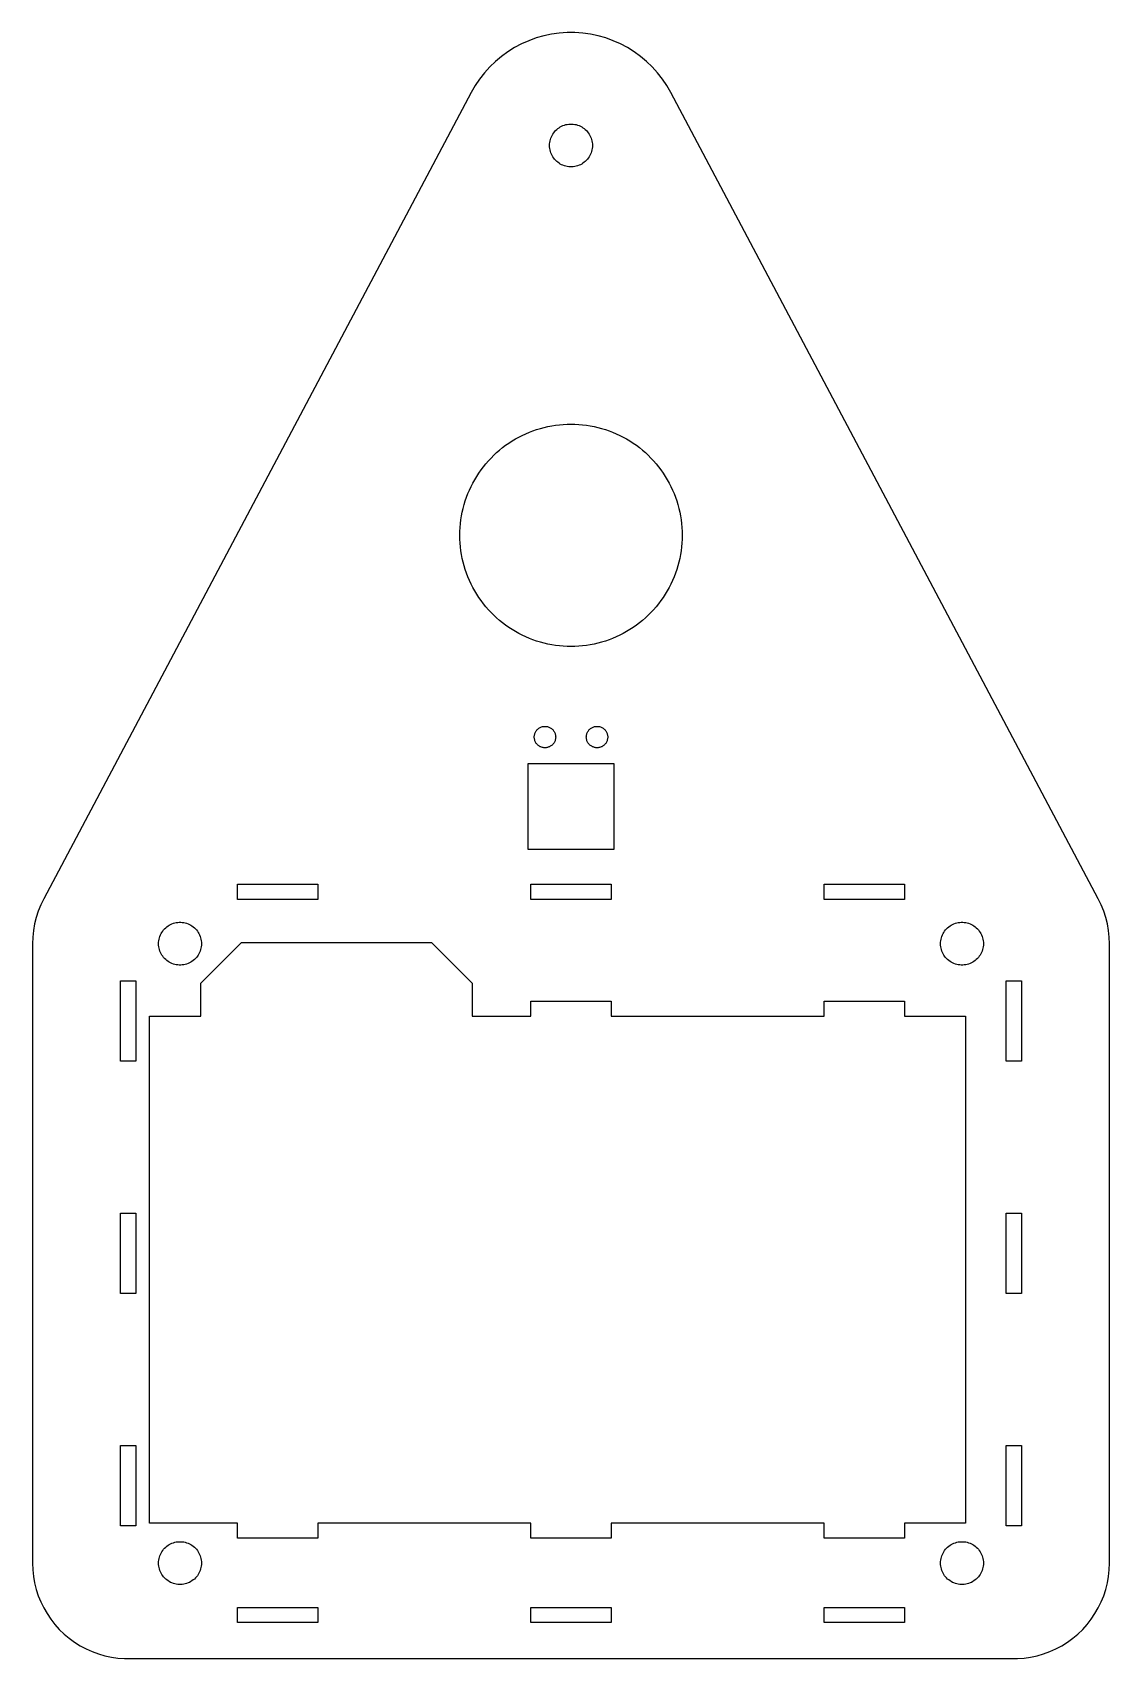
# Model space of a CAD drawing. Header units: metres. Extents: x -99 to 99, y -100 to 200.
import ezdxf

# ---------------------------------------------------------------- set-up
doc = ezdxf.new("R2010")
doc.units = ezdxf.units.M

msp = doc.modelspace()

# ---------------------------------------------------------------- linework, layer by layer
for p, q in [((-9.13272, 198.125), (-10.4167, 197.442)), ((-7.80429, 198.716), (-9.13272, 198.125)), ((-6.43785, 199.214), (-7.80429, 198.716)), ((-5.04004, 199.614), (-6.43785, 199.214)), ((-3.61766, 199.917), (-5.04004, 199.614)), ((-2.17767, 200.119), (-3.61766, 199.917)), ((-0.72707, 200.221), (-2.17767, 200.119)), ((0.72707, 200.221), (-0.72707, 200.221)), ((2.17767, 200.119), (0.72707, 200.221)), ((3.61766, 199.917), (2.17767, 200.119)), ((5.04004, 199.614), (3.61766, 199.917)), ((6.43785, 199.214), (5.04004, 199.614)), ((7.80429, 198.716), (6.43785, 199.214)), ((9.13272, 198.125), (7.80429, 198.716)), ((10.4167, 197.442), (9.13272, 198.125)), ((-13.9402, 194.882), (-14.9862, 193.872)), ((-12.8263, 195.817), (-13.9402, 194.882)), ((-11.6498, 196.672), (-12.8263, 195.817)), ((-10.4167, 197.442), (-11.6498, 196.672)), ((11.6498, 196.672), (10.4167, 197.442)), ((12.8263, 195.817), (11.6498, 196.672)), ((13.9402, 194.882), (12.8263, 195.817)), ((14.9862, 193.872), (13.9402, 194.882)), ((-15.9593, 192.791), (-16.8545, 191.646)), ((-14.9862, 193.872), (-15.9593, 192.791)), ((15.9593, 192.791), (14.9862, 193.872)), ((16.8545, 191.646), (15.9593, 192.791)), ((-18.3947, 189.181), (-97.2399, 40.4877)), ((-17.6677, 190.44), (-18.3947, 189.181)), ((-16.8545, 191.646), (-17.6677, 190.44)), ((17.6677, 190.44), (16.8545, 191.646)), ((18.3947, 189.181), (17.6677, 190.44)), ((97.2399, 40.4877), (18.3947, 189.181)), ((-1.97499, 182.821), (-1.73155, 182.95)), ((-1.73155, 182.95), (-1.47969, 183.062)), ((-1.47969, 183.062), (-1.22061, 183.157)), ((-1.22061, 183.157), (-0.95558, 183.233)), ((-0.95558, 183.233), (-0.6859, 183.29)), ((-0.6859, 183.29), (-0.41287, 183.328)), ((-0.41287, 183.328), (-0.13785, 183.348)), ((-0.13785, 183.348), (0.13785, 183.348)), ((0.13785, 183.348), (0.41287, 183.328)), ((0.41287, 183.328), (0.6859, 183.29)), ((0.6859, 183.29), (0.95558, 183.233)), ((0.95558, 183.233), (1.22061, 183.157)), ((1.22061, 183.157), (1.47969, 183.062)), ((1.47969, 183.062), (1.73155, 182.95)), ((1.73155, 182.95), (1.97499, 182.821)), ((-3.94037, 179.676), (-3.91154, 179.95)), ((-3.91154, 179.95), (-3.86368, 180.221)), ((-3.86368, 180.221), (-3.79698, 180.489)), ((-3.79698, 180.489), (-3.71178, 180.751)), ((-3.71178, 180.751), (-3.60849, 181.007)), ((-3.60849, 181.007), (-3.48764, 181.254)), ((-3.48764, 181.254), (-3.34978, 181.493)), ((-3.34978, 181.493), (-3.1956, 181.722)), ((-3.1956, 181.722), (-3.02586, 181.939)), ((-3.02586, 181.939), (-2.84138, 182.144)), ((-2.84138, 182.144), (-2.64305, 182.335)), ((-2.64305, 182.335), (-2.43185, 182.513)), ((-2.43185, 182.513), (-2.2088, 182.675)), ((-2.2088, 182.675), (-1.97499, 182.821)), ((1.97499, 182.821), (2.2088, 182.675)), ((2.2088, 182.675), (2.43185, 182.513)), ((2.43185, 182.513), (2.64305, 182.335)), ((2.64305, 182.335), (2.84138, 182.144)), ((2.84138, 182.144), (3.02586, 181.939)), ((3.02586, 181.939), (3.1956, 181.722)), ((3.1956, 181.722), (3.34978, 181.493)), ((3.34978, 181.493), (3.48764, 181.254)), ((3.48764, 181.254), (3.60849, 181.007)), ((3.60849, 181.007), (3.71178, 180.751)), ((3.71178, 180.751), (3.79698, 180.489)), ((3.79698, 180.489), (3.86368, 180.221)), ((3.86368, 180.221), (3.91154, 179.95)), ((3.91154, 179.95), (3.94037, 179.676)), ((-3.95, 179.4), (-3.94037, 179.676)), ((-3.94037, 179.124), (-3.95, 179.4)), ((-3.91154, 178.85), (-3.94037, 179.124)), ((-3.86368, 178.579), (-3.91154, 178.85)), ((-3.79698, 178.311), (-3.86368, 178.579)), ((-3.71178, 178.049), (-3.79698, 178.311)), ((-3.60849, 177.793), (-3.71178, 178.049)), ((-3.48764, 177.546), (-3.60849, 177.793)), ((-3.34978, 177.307), (-3.48764, 177.546)), ((-3.1956, 177.078), (-3.34978, 177.307)), ((-3.02586, 176.861), (-3.1956, 177.078)), ((3.1956, 177.078), (3.02586, 176.861)), ((3.34978, 177.307), (3.1956, 177.078)), ((3.48764, 177.546), (3.34978, 177.307)), ((3.60849, 177.793), (3.48764, 177.546)), ((3.71178, 178.049), (3.60849, 177.793)), ((3.79698, 178.311), (3.71178, 178.049)), ((3.86368, 178.579), (3.79698, 178.311)), ((3.91154, 178.85), (3.86368, 178.579)), ((3.94037, 179.124), (3.91154, 178.85)), ((3.94037, 179.676), (3.95, 179.4)), ((3.95, 179.4), (3.94037, 179.124)), ((-2.84138, 176.656), (-3.02586, 176.861)), ((-2.64305, 176.465), (-2.84138, 176.656)), ((-2.43185, 176.287), (-2.64305, 176.465)), ((-2.2088, 176.125), (-2.43185, 176.287)), ((-1.97499, 175.979), (-2.2088, 176.125)), ((-1.73155, 175.85), (-1.97499, 175.979)), ((-1.47969, 175.738), (-1.73155, 175.85)), ((-1.22061, 175.643), (-1.47969, 175.738)), ((-0.95558, 175.567), (-1.22061, 175.643)), ((-0.6859, 175.51), (-0.95558, 175.567)), ((-0.41287, 175.472), (-0.6859, 175.51)), ((-0.13785, 175.452), (-0.41287, 175.472)), ((0.13785, 175.452), (-0.13785, 175.452)), ((0.41287, 175.472), (0.13785, 175.452)), ((0.6859, 175.51), (0.41287, 175.472)), ((0.95558, 175.567), (0.6859, 175.51)), ((1.22061, 175.643), (0.95558, 175.567)), ((1.47969, 175.738), (1.22061, 175.643)), ((1.73155, 175.85), (1.47969, 175.738)), ((1.97499, 175.979), (1.73155, 175.85)), ((2.2088, 176.125), (1.97499, 175.979)), ((2.43185, 176.287), (2.2088, 176.125)), ((2.64305, 176.465), (2.43185, 176.287)), ((2.84138, 176.656), (2.64305, 176.465)), ((3.02586, 176.861), (2.84138, 176.656)), ((-9.62416, 125.625), (-8.9866, 125.95)), ((-8.9866, 125.95), (-8.33809, 126.253)), ((-8.33809, 126.253), (-7.67943, 126.532)), ((-7.67943, 126.532), (-7.0114, 126.789)), ((-7.0114, 126.789), (-6.33484, 127.022)), ((-6.33484, 127.022), (-5.65056, 127.231)), ((-5.65056, 127.231), (-4.9594, 127.416)), ((-4.9594, 127.416), (-4.26218, 127.577)), ((-4.26218, 127.577), (-3.55978, 127.714)), ((-3.55978, 127.714), (-2.85304, 127.825)), ((-2.85304, 127.825), (-2.14282, 127.913)), ((-2.14282, 127.913), (-1.42999, 127.975)), ((-1.42999, 127.975), (-0.71544, 128.013)), ((-0.71544, 128.013), (0, 128.025)), ((0, 128.025), (0.71544, 128.013)), ((0.71544, 128.013), (1.42999, 127.975)), ((1.42999, 127.975), (2.14282, 127.913)), ((2.14282, 127.913), (2.85304, 127.825)), ((2.85304, 127.825), (3.55978, 127.714)), ((3.55978, 127.714), (4.26218, 127.577)), ((4.26218, 127.577), (4.9594, 127.416)), ((4.9594, 127.416), (5.65056, 127.231)), ((5.65056, 127.231), (6.33484, 127.022)), ((6.33484, 127.022), (7.0114, 126.789)), ((7.0114, 126.789), (7.67943, 126.532)), ((7.67943, 126.532), (8.33809, 126.253)), ((8.33809, 126.253), (8.9866, 125.95)), ((8.9866, 125.95), (9.62416, 125.625)), ((-13.7172, 122.759), (-13.1771, 123.229)), ((-13.1771, 123.229), (-12.621, 123.679)), ((-12.621, 123.679), (-12.0496, 124.11)), ((-12.0496, 124.11), (-11.4634, 124.52)), ((-11.4634, 124.52), (-10.8633, 124.91)), ((-10.8633, 124.91), (-10.25, 125.279)), ((-10.25, 125.279), (-9.62416, 125.625)), ((9.62416, 125.625), (10.25, 125.279)), ((10.25, 125.279), (10.8633, 124.91)), ((10.8633, 124.91), (11.4634, 124.52)), ((11.4634, 124.52), (12.0496, 124.11)), ((12.0496, 124.11), (12.621, 123.679)), ((12.621, 123.679), (13.1771, 123.229)), ((13.1771, 123.229), (13.7172, 122.759)), ((-16.5848, 119.575), (-16.1542, 120.146)), ((-16.1542, 120.146), (-15.7039, 120.702)), ((-15.7039, 120.702), (-15.2345, 121.242)), ((-15.2345, 121.242), (-14.7465, 121.765)), ((-14.7465, 121.765), (-14.2405, 122.271)), ((-14.2405, 122.271), (-13.7172, 122.759)), ((13.7172, 122.759), (14.2405, 122.271)), ((14.2405, 122.271), (14.7465, 121.765)), ((14.7465, 121.765), (15.2345, 121.242)), ((15.2345, 121.242), (15.7039, 120.702)), ((15.7039, 120.702), (16.1542, 120.146)), ((16.1542, 120.146), (16.5848, 119.575)), ((-18.4253, 116.512), (-18.1004, 117.149)), ((-18.1004, 117.149), (-17.7535, 117.775)), ((-17.7535, 117.775), (-17.385, 118.388)), ((-17.385, 118.388), (-16.9953, 118.988)), ((-16.9953, 118.988), (-16.5848, 119.575)), ((16.5848, 119.575), (16.9953, 118.988)), ((16.9953, 118.988), (17.385, 118.388)), ((17.385, 118.388), (17.7535, 117.775)), ((17.7535, 117.775), (18.1004, 117.149)), ((18.1004, 117.149), (18.4253, 116.512)), ((-19.4967, 113.86), (-19.2637, 114.536)), ((-19.2637, 114.536), (-19.0073, 115.204)), ((-19.0073, 115.204), (-18.7277, 115.863)), ((-18.7277, 115.863), (-18.4253, 116.512)), ((18.4253, 116.512), (18.7277, 115.863)), ((18.7277, 115.863), (19.0073, 115.204)), ((19.0073, 115.204), (19.2637, 114.536)), ((19.2637, 114.536), (19.4967, 113.86)), ((-20.3005, 110.378), (-20.1886, 111.085)), ((-20.1886, 111.085), (-20.052, 111.787)), ((-20.052, 111.787), (-19.8911, 112.484)), ((-19.8911, 112.484), (-19.7059, 113.176)), ((-19.7059, 113.176), (-19.4967, 113.86)), ((19.4967, 113.86), (19.7059, 113.176)), ((19.7059, 113.176), (19.8911, 112.484)), ((19.8911, 112.484), (20.052, 111.787)), ((20.052, 111.787), (20.1886, 111.085)), ((20.1886, 111.085), (20.3005, 110.378)), ((-20.5, 107.525), (-20.4875, 108.24)), ((-20.4875, 108.24), (-20.4501, 108.955)), ((-20.4501, 108.955), (-20.3877, 109.668)), ((-20.3877, 109.668), (-20.3005, 110.378)), ((20.3005, 110.378), (20.3877, 109.668)), ((20.3877, 109.668), (20.4501, 108.955)), ((20.4501, 108.955), (20.4875, 108.24)), ((20.4875, 108.24), (20.5, 107.525)), ((-20.4875, 106.81), (-20.5, 107.525)), ((-20.4501, 106.095), (-20.4875, 106.81)), ((-20.3877, 105.382), (-20.4501, 106.095)), ((-20.3005, 104.672), (-20.3877, 105.382)), ((20.3877, 105.382), (20.3005, 104.672)), ((20.4501, 106.095), (20.3877, 105.382)), ((20.4875, 106.81), (20.4501, 106.095)), ((20.5, 107.525), (20.4875, 106.81)), ((-20.1886, 103.965), (-20.3005, 104.672)), ((-20.052, 103.263), (-20.1886, 103.965)), ((-19.8911, 102.566), (-20.052, 103.263)), ((-19.7059, 101.874), (-19.8911, 102.566)), ((19.8911, 102.566), (19.7059, 101.874)), ((20.052, 103.263), (19.8911, 102.566)), ((20.1886, 103.965), (20.052, 103.263)), ((20.3005, 104.672), (20.1886, 103.965)), ((-19.4967, 101.19), (-19.7059, 101.874)), ((-19.2637, 100.514), (-19.4967, 101.19)), ((-19.0073, 99.8456), (-19.2637, 100.514)), ((-18.7277, 99.1869), (-19.0073, 99.8456)), ((-18.4253, 98.5384), (-18.7277, 99.1869)), ((18.7277, 99.1869), (18.4253, 98.5384)), ((19.0073, 99.8456), (18.7277, 99.1869)), ((19.2637, 100.514), (19.0073, 99.8456)), ((19.4967, 101.19), (19.2637, 100.514)), ((19.7059, 101.874), (19.4967, 101.19)), ((-18.1004, 97.9008), (-18.4253, 98.5384)), ((-17.7535, 97.275), (-18.1004, 97.9008)), ((-17.385, 96.6617), (-17.7535, 97.275)), ((-16.9953, 96.0615), (-17.385, 96.6617)), ((-16.5848, 95.4754), (-16.9953, 96.0615)), ((16.9953, 96.0615), (16.5848, 95.4754)), ((17.385, 96.6617), (16.9953, 96.0615)), ((17.7535, 97.275), (17.385, 96.6617)), ((18.1004, 97.9008), (17.7535, 97.275)), ((18.4253, 98.5384), (18.1004, 97.9008)), ((-16.1542, 94.9039), (-16.5848, 95.4754)), ((-15.7039, 94.3479), (-16.1542, 94.9039)), ((-15.2345, 93.8078), (-15.7039, 94.3479)), ((-14.7465, 93.2845), (-15.2345, 93.8078)), ((-14.2405, 92.7785), (-14.7465, 93.2845)), ((14.7465, 93.2845), (14.2405, 92.7785)), ((15.2345, 93.8078), (14.7465, 93.2845)), ((15.7039, 94.3479), (15.2345, 93.8078)), ((16.1542, 94.9039), (15.7039, 94.3479)), ((16.5848, 95.4754), (16.1542, 94.9039)), ((-13.7172, 92.2905), (-14.2405, 92.7785)), ((-13.1771, 91.8211), (-13.7172, 92.2905)), ((-12.621, 91.3708), (-13.1771, 91.8211)), ((-12.0496, 90.9402), (-12.621, 91.3708)), ((-11.4634, 90.5297), (-12.0496, 90.9402)), ((-10.8633, 90.14), (-11.4634, 90.5297)), ((-10.25, 89.7715), (-10.8633, 90.14)), ((10.8633, 90.14), (10.25, 89.7715)), ((11.4634, 90.5297), (10.8633, 90.14)), ((12.0496, 90.9402), (11.4634, 90.5297)), ((12.621, 91.3708), (12.0496, 90.9402)), ((13.1771, 91.8211), (12.621, 91.3708)), ((13.7172, 92.2905), (13.1771, 91.8211)), ((14.2405, 92.7785), (13.7172, 92.2905)), ((-9.62416, 89.4246), (-10.25, 89.7715)), ((-8.9866, 89.0997), (-9.62416, 89.4246)), ((-8.33809, 88.7973), (-8.9866, 89.0997)), ((-7.67943, 88.5177), (-8.33809, 88.7973)), ((-7.0114, 88.2613), (-7.67943, 88.5177)), ((-6.33484, 88.0283), (-7.0114, 88.2613)), ((-5.65056, 87.8191), (-6.33484, 88.0283)), ((-4.9594, 87.6339), (-5.65056, 87.8191)), ((-4.26218, 87.473), (-4.9594, 87.6339)), ((-3.55978, 87.3364), (-4.26218, 87.473)), ((-2.85304, 87.2245), (-3.55978, 87.3364)), ((-2.14282, 87.1373), (-2.85304, 87.2245)), ((-1.42999, 87.0749), (-2.14282, 87.1373)), ((-0.71544, 87.0375), (-1.42999, 87.0749)), ((0, 87.025), (-0.71544, 87.0375)), ((0.71544, 87.0375), (0, 87.025)), ((1.42999, 87.0749), (0.71544, 87.0375)), ((2.14282, 87.1373), (1.42999, 87.0749)), ((2.85304, 87.2245), (2.14282, 87.1373)), ((3.55978, 87.3364), (2.85304, 87.2245)), ((4.26218, 87.473), (3.55978, 87.3364)), ((4.9594, 87.6339), (4.26218, 87.473)), ((5.65056, 87.8191), (4.9594, 87.6339)), ((6.33484, 88.0283), (5.65056, 87.8191)), ((7.0114, 88.2613), (6.33484, 88.0283)), ((7.67943, 88.5177), (7.0114, 88.2613)), ((8.33809, 88.7973), (7.67943, 88.5177)), ((8.9866, 89.0997), (8.33809, 88.7973)), ((9.62416, 89.4246), (8.9866, 89.0997)), ((10.25, 89.7715), (9.62416, 89.4246)), ((-6.01593, 71.8813), (-5.9044, 71.9623)), ((-5.9044, 71.9623), (-5.78749, 72.0354)), ((-5.78749, 72.0354), (-5.66577, 72.1001)), ((-5.66577, 72.1001), (-5.53984, 72.1562)), ((-5.53984, 72.1562), (-5.41029, 72.2033)), ((-5.41029, 72.2033), (-5.27779, 72.2413)), ((-5.27779, 72.2413), (-5.14294, 72.27)), ((-5.14294, 72.27), (-5.00644, 72.2892)), ((-5.00644, 72.2892), (-4.86891, 72.2988)), ((-4.86891, 72.2988), (-4.73106, 72.2988)), ((-4.73106, 72.2988), (-4.59355, 72.2892)), ((-4.59355, 72.2892), (-4.45703, 72.27)), ((-4.45703, 72.27), (-4.32219, 72.2413)), ((-4.32219, 72.2413), (-4.18968, 72.2033)), ((-4.18968, 72.2033), (-4.06015, 72.1562)), ((-4.06015, 72.1562), (-3.9342, 72.1001)), ((-3.9342, 72.1001), (-3.8125, 72.0354)), ((-3.8125, 72.0354), (-3.69559, 71.9623)), ((-3.69559, 71.9623), (-3.58406, 71.8813)), ((3.58406, 71.8813), (3.69559, 71.9623)), ((3.69559, 71.9623), (3.8125, 72.0354)), ((3.8125, 72.0354), (3.9342, 72.1001)), ((3.9342, 72.1001), (4.06015, 72.1562)), ((4.06015, 72.1562), (4.18968, 72.2033)), ((4.18968, 72.2033), (4.32219, 72.2413)), ((4.32219, 72.2413), (4.45703, 72.27)), ((4.45703, 72.27), (4.59355, 72.2892)), ((4.59355, 72.2892), (4.73106, 72.2988)), ((4.73106, 72.2988), (4.86891, 72.2988)), ((4.86891, 72.2988), (5.00644, 72.2892)), ((5.00644, 72.2892), (5.14294, 72.27)), ((5.14294, 72.27), (5.27779, 72.2413)), ((5.27779, 72.2413), (5.41029, 72.2033)), ((5.41029, 72.2033), (5.53984, 72.1562)), ((5.53984, 72.1562), (5.66577, 72.1001)), ((5.66577, 72.1001), (5.78749, 72.0354)), ((5.78749, 72.0354), (5.9044, 71.9623)), ((5.9044, 71.9623), (6.01593, 71.8813)), ((-6.77499, 70.325), (-6.77019, 70.4628)), ((-6.77019, 70.1872), (-6.77499, 70.325)), ((-6.77019, 70.4628), (-6.75577, 70.5999)), ((-6.75577, 70.0501), (-6.77019, 70.1872)), ((-6.75577, 70.5999), (-6.73183, 70.7356)), ((-6.73183, 69.9144), (-6.75577, 70.0501)), ((-6.73183, 70.7356), (-6.69849, 70.8694)), ((-6.69849, 69.7806), (-6.73183, 69.9144)), ((-6.69849, 70.8694), (-6.65588, 71.0005)), ((-6.65588, 69.6495), (-6.69849, 69.7806)), ((-6.65588, 71.0005), (-6.60425, 71.1283)), ((-6.60425, 69.5217), (-6.65588, 69.6495)), ((-6.60425, 71.1283), (-6.54381, 71.2522)), ((-6.54381, 69.3978), (-6.60425, 69.5217)), ((-6.54381, 71.2522), (-6.47488, 71.3716)), ((-6.47488, 69.2784), (-6.54381, 69.3978)), ((-6.47488, 71.3716), (-6.3978, 71.4859)), ((-6.3978, 69.1641), (-6.47488, 69.2784)), ((-6.3978, 71.4859), (-6.31293, 71.5945)), ((-6.31293, 69.0555), (-6.3978, 69.1641)), ((-6.31293, 71.5945), (-6.22069, 71.6969)), ((-6.22069, 68.953), (-6.31293, 69.0555)), ((-6.22069, 71.6969), (-6.12152, 71.7927)), ((-6.12152, 68.8573), (-6.22069, 68.953)), ((-6.12152, 71.7927), (-6.01593, 71.8813)), ((-3.58406, 71.8813), (-3.47845, 71.7927)), ((-3.47845, 71.7927), (-3.3793, 71.6969)), ((-3.3793, 68.953), (-3.47845, 68.8573)), ((-3.3793, 71.6969), (-3.28705, 71.5945)), ((-3.28705, 69.0555), (-3.3793, 68.953)), ((-3.28705, 71.5945), (-3.20218, 71.4859)), ((-3.20218, 69.1641), (-3.28705, 69.0555)), ((-3.20218, 71.4859), (-3.12509, 71.3716)), ((-3.12509, 69.2784), (-3.20218, 69.1641)), ((-3.12509, 71.3716), (-3.05617, 71.2522)), ((-3.05617, 69.3978), (-3.12509, 69.2784)), ((-3.05617, 71.2522), (-2.99574, 71.1283)), ((-2.99574, 69.5217), (-3.05617, 69.3978)), ((-2.99574, 71.1283), (-2.94411, 71.0005)), ((-2.94411, 69.6495), (-2.99574, 69.5217)), ((-2.94411, 71.0005), (-2.9015, 70.8694)), ((-2.9015, 69.7806), (-2.94411, 69.6495)), ((-2.9015, 70.8694), (-2.86815, 70.7356)), ((-2.86815, 69.9144), (-2.9015, 69.7806)), ((-2.86815, 70.7356), (-2.84421, 70.5999)), ((-2.84421, 70.0501), (-2.86815, 69.9144)), ((-2.84421, 70.5999), (-2.8298, 70.4628)), ((-2.8298, 70.1872), (-2.84421, 70.0501)), ((-2.8298, 70.4628), (-2.825, 70.325)), ((-2.825, 70.325), (-2.8298, 70.1872)), ((2.825, 70.325), (2.8298, 70.4628)), ((2.8298, 70.1872), (2.825, 70.325)), ((2.8298, 70.4628), (2.84421, 70.5999)), ((2.84421, 70.0501), (2.8298, 70.1872)), ((2.84421, 70.5999), (2.86815, 70.7356)), ((2.86815, 69.9144), (2.84421, 70.0501)), ((2.86815, 70.7356), (2.9015, 70.8694)), ((2.9015, 69.7806), (2.86815, 69.9144)), ((2.9015, 70.8694), (2.94411, 71.0005)), ((2.94411, 69.6495), (2.9015, 69.7806)), ((2.94411, 71.0005), (2.99574, 71.1283)), ((2.99574, 69.5217), (2.94411, 69.6495)), ((2.99574, 71.1283), (3.05617, 71.2522)), ((3.05617, 69.3978), (2.99574, 69.5217)), ((3.05617, 71.2522), (3.12509, 71.3716)), ((3.12509, 69.2784), (3.05617, 69.3978)), ((3.12509, 71.3716), (3.20218, 71.4859)), ((3.20218, 69.1641), (3.12509, 69.2784)), ((3.20218, 71.4859), (3.28705, 71.5945)), ((3.28705, 69.0555), (3.20218, 69.1641)), ((3.28705, 71.5945), (3.3793, 71.6969)), ((3.3793, 68.953), (3.28705, 69.0555)), ((3.3793, 71.6969), (3.47845, 71.7927)), ((3.47845, 68.8573), (3.3793, 68.953)), ((3.47845, 71.7927), (3.58406, 71.8813)), ((6.01593, 71.8813), (6.12152, 71.7927)), ((6.12152, 71.7927), (6.22069, 71.6969)), ((6.22069, 68.953), (6.12152, 68.8573)), ((6.22069, 71.6969), (6.31293, 71.5945)), ((6.31293, 69.0555), (6.22069, 68.953)), ((6.31293, 71.5945), (6.3978, 71.4859)), ((6.3978, 69.1641), (6.31293, 69.0555)), ((6.3978, 71.4859), (6.47488, 71.3716)), ((6.47488, 69.2784), (6.3978, 69.1641)), ((6.47488, 71.3716), (6.54381, 71.2522)), ((6.54381, 69.3978), (6.47488, 69.2784)), ((6.54381, 71.2522), (6.60425, 71.1283)), ((6.60425, 69.5217), (6.54381, 69.3978)), ((6.60425, 71.1283), (6.65588, 71.0005)), ((6.65588, 69.6495), (6.60425, 69.5217)), ((6.65588, 71.0005), (6.69849, 70.8694)), ((6.69849, 69.7806), (6.65588, 69.6495)), ((6.69849, 70.8694), (6.73183, 70.7356)), ((6.73183, 69.9144), (6.69849, 69.7806)), ((6.73183, 70.7356), (6.75577, 70.5999)), ((6.75577, 70.0501), (6.73183, 69.9144)), ((6.75577, 70.5999), (6.77019, 70.4628)), ((6.77019, 70.1872), (6.75577, 70.0501)), ((6.77019, 70.4628), (6.77499, 70.325)), ((6.77499, 70.325), (6.77019, 70.1872)), ((-6.01593, 68.7687), (-6.12152, 68.8573)), ((-5.9044, 68.6877), (-6.01593, 68.7687)), ((-5.78749, 68.6146), (-5.9044, 68.6877)), ((-5.66577, 68.5499), (-5.78749, 68.6146)), ((-5.53984, 68.4938), (-5.66577, 68.5499)), ((-5.41029, 68.4467), (-5.53984, 68.4938)), ((-5.27779, 68.4087), (-5.41029, 68.4467)), ((-5.14294, 68.38), (-5.27779, 68.4087)), ((-5.00644, 68.3608), (-5.14294, 68.38)), ((-4.86891, 68.3512), (-5.00644, 68.3608)), ((-4.73106, 68.3512), (-4.86891, 68.3512)), ((-4.59355, 68.3608), (-4.73106, 68.3512)), ((-4.45703, 68.38), (-4.59355, 68.3608)), ((-4.32219, 68.4087), (-4.45703, 68.38)), ((-4.18968, 68.4467), (-4.32219, 68.4087)), ((-4.06015, 68.4938), (-4.18968, 68.4467)), ((-3.9342, 68.5499), (-4.06015, 68.4938)), ((-3.8125, 68.6146), (-3.9342, 68.5499)), ((-3.69559, 68.6877), (-3.8125, 68.6146)), ((-3.58406, 68.7687), (-3.69559, 68.6877)), ((-3.47845, 68.8573), (-3.58406, 68.7687)), ((3.58406, 68.7687), (3.47845, 68.8573)), ((3.69559, 68.6877), (3.58406, 68.7687)), ((3.8125, 68.6146), (3.69559, 68.6877)), ((3.9342, 68.5499), (3.8125, 68.6146)), ((4.06015, 68.4938), (3.9342, 68.5499)), ((4.18968, 68.4467), (4.06015, 68.4938)), ((4.32219, 68.4087), (4.18968, 68.4467)), ((4.45703, 68.38), (4.32219, 68.4087)), ((4.59355, 68.3608), (4.45703, 68.38)), ((4.73106, 68.3512), (4.59355, 68.3608)), ((4.86891, 68.3512), (4.73106, 68.3512)), ((5.00644, 68.3608), (4.86891, 68.3512)), ((5.14294, 68.38), (5.00644, 68.3608)), ((5.27779, 68.4087), (5.14294, 68.38)), ((5.41029, 68.4467), (5.27779, 68.4087)), ((5.53984, 68.4938), (5.41029, 68.4467)), ((5.66577, 68.5499), (5.53984, 68.4938)), ((5.78749, 68.6146), (5.66577, 68.5499)), ((5.9044, 68.6877), (5.78749, 68.6146)), ((6.01593, 68.7687), (5.9044, 68.6877)), ((6.12152, 68.8573), (6.01593, 68.7687)), ((-7.92499, 49.6), (-7.92499, 65.45)), ((-7.92499, 65.45), (7.92499, 65.45)), ((7.92499, 65.45), (7.92499, 49.6)), ((7.92499, 49.6), (-7.92499, 49.6)), ((-61.475, 40.385), (-61.475, 43.185)), ((-61.475, 43.185), (-46.675, 43.185)), ((-46.675, 43.185), (-46.675, 40.385)), ((-7.39999, 40.385), (-7.39999, 43.185)), ((-7.39999, 43.185), (7.39999, 43.185)), ((7.39999, 43.185), (7.39999, 40.385)), ((46.675, 40.385), (46.675, 43.185)), ((46.675, 43.185), (61.475, 43.185)), ((61.475, 43.185), (61.475, 40.385)), ((-97.7784, 39.3836), (-98.2386, 38.2446)), ((-97.2399, 40.4877), (-97.7784, 39.3836)), ((-46.675, 40.385), (-61.475, 40.385)), ((7.39999, 40.385), (-7.39999, 40.385)), ((61.475, 40.385), (46.675, 40.385)), ((97.7784, 39.3836), (97.2399, 40.4877)), ((98.2386, 38.2446), (97.7784, 39.3836)), ((-98.6182, 37.0762), (-98.9154, 35.8842)), ((-98.2386, 38.2446), (-98.6182, 37.0762)), ((-73.5797, 35.8874), (-73.3206, 35.9817)), ((-73.3206, 35.9817), (-73.0556, 36.0577)), ((-73.0556, 36.0577), (-72.7859, 36.115)), ((-72.7859, 36.115), (-72.5129, 36.1534)), ((-72.5129, 36.1534), (-72.2379, 36.1726)), ((-72.2379, 36.1726), (-71.9621, 36.1726)), ((-71.9621, 36.1726), (-71.6871, 36.1534)), ((-71.6871, 36.1534), (-71.4141, 36.115)), ((-71.4141, 36.115), (-71.1444, 36.0577)), ((-71.1444, 36.0577), (-70.8794, 35.9817)), ((-70.8794, 35.9817), (-70.6203, 35.8874)), ((70.6203, 35.8874), (70.8794, 35.9817)), ((70.8794, 35.9817), (71.1444, 36.0577)), ((71.1444, 36.0577), (71.4141, 36.115)), ((71.4141, 36.115), (71.6871, 36.1534)), ((71.6871, 36.1534), (71.9621, 36.1726)), ((71.9621, 36.1726), (72.2379, 36.1726)), ((72.2379, 36.1726), (72.5129, 36.1534)), ((72.5129, 36.1534), (72.7859, 36.115)), ((72.7859, 36.115), (73.0556, 36.0577)), ((73.0556, 36.0577), (73.3206, 35.9817)), ((73.3206, 35.9817), (73.5797, 35.8874)), ((98.6182, 37.0762), (98.2386, 38.2446)), ((98.9154, 35.8842), (98.6182, 37.0762)), ((-99.2571, 33.4527), (-99.3, 32.225)), ((-99.1287, 34.6744), (-99.2571, 33.4527)), ((-98.9154, 35.8842), (-99.1287, 34.6744)), ((-76.0116, 32.7747), (-75.9637, 33.0462)), ((-75.9637, 33.0462), (-75.897, 33.3138)), ((-75.897, 33.3138), (-75.8118, 33.576)), ((-75.8118, 33.576), (-75.7085, 33.8316)), ((-75.7085, 33.8316), (-75.5876, 34.0794)), ((-75.5876, 34.0794), (-75.4498, 34.3182)), ((-75.4498, 34.3182), (-75.2956, 34.5468)), ((-75.2956, 34.5468), (-75.1259, 34.764)), ((-75.1259, 34.764), (-74.9414, 34.9689)), ((-74.9414, 34.9689), (-74.7431, 35.1604)), ((-74.7431, 35.1604), (-74.5319, 35.3376)), ((-74.5319, 35.3376), (-74.3088, 35.4997)), ((-74.3088, 35.4997), (-74.075, 35.6458)), ((-74.075, 35.6458), (-73.8316, 35.7752)), ((-73.8316, 35.7752), (-73.5797, 35.8874)), ((-70.6203, 35.8874), (-70.3684, 35.7752)), ((-70.3684, 35.7752), (-70.125, 35.6458)), ((-70.125, 35.6458), (-69.8912, 35.4997)), ((-69.8912, 35.4997), (-69.6681, 35.3376)), ((-69.6681, 35.3376), (-69.4569, 35.1604)), ((-69.4569, 35.1604), (-69.2586, 34.9689)), ((-69.2586, 34.9689), (-69.0741, 34.764)), ((-69.0741, 34.764), (-68.9044, 34.5468)), ((-68.9044, 34.5468), (-68.7502, 34.3182)), ((-68.7502, 34.3182), (-68.6124, 34.0794)), ((-68.6124, 34.0794), (-68.4915, 33.8316)), ((-68.4915, 33.8316), (-68.3882, 33.576)), ((-68.3882, 33.576), (-68.303, 33.3138)), ((-68.303, 33.3138), (-68.2363, 33.0462)), ((-68.2363, 33.0462), (-68.1884, 32.7747)), ((68.1884, 32.7747), (68.2363, 33.0462)), ((68.2363, 33.0462), (68.303, 33.3138)), ((68.303, 33.3138), (68.3882, 33.576)), ((68.3882, 33.576), (68.4915, 33.8316)), ((68.4915, 33.8316), (68.6124, 34.0794)), ((68.6124, 34.0794), (68.7502, 34.3182)), ((68.7502, 34.3182), (68.9044, 34.5468)), ((68.9044, 34.5468), (69.0741, 34.764)), ((69.0741, 34.764), (69.2586, 34.9689)), ((69.2586, 34.9689), (69.4569, 35.1604)), ((69.4569, 35.1604), (69.6681, 35.3376)), ((69.6681, 35.3376), (69.8912, 35.4997)), ((69.8912, 35.4997), (70.125, 35.6458)), ((70.125, 35.6458), (70.3684, 35.7752)), ((70.3684, 35.7752), (70.6203, 35.8874)), ((73.5797, 35.8874), (73.8316, 35.7752)), ((73.8316, 35.7752), (74.075, 35.6458)), ((74.075, 35.6458), (74.3088, 35.4997)), ((74.3088, 35.4997), (74.5319, 35.3376)), ((74.5319, 35.3376), (74.7431, 35.1604)), ((74.7431, 35.1604), (74.9414, 34.9689)), ((74.9414, 34.9689), (75.1259, 34.764)), ((75.1259, 34.764), (75.2956, 34.5468)), ((75.2956, 34.5468), (75.4498, 34.3182)), ((75.4498, 34.3182), (75.5876, 34.0794)), ((75.5876, 34.0794), (75.7085, 33.8316)), ((75.7085, 33.8316), (75.8118, 33.576)), ((75.8118, 33.576), (75.897, 33.3138)), ((75.897, 33.3138), (75.9637, 33.0462)), ((75.9637, 33.0462), (76.0116, 32.7747)), ((99.1287, 34.6744), (98.9154, 35.8842)), ((99.2571, 33.4527), (99.1287, 34.6744)), ((99.3, 32.225), (99.2571, 33.4527)), ((-99.3, 32.225), (-99.3, -81.975)), ((-76.05, 32.225), (-76.0404, 32.5005)), ((-76.0404, 31.9494), (-76.05, 32.225)), ((-76.0404, 32.5005), (-76.0116, 32.7747)), ((-76.0116, 31.6753), (-76.0404, 31.9494)), ((-75.9637, 31.4037), (-76.0116, 31.6753)), ((-75.897, 31.1362), (-75.9637, 31.4037)), ((-75.8118, 30.874), (-75.897, 31.1362)), ((-75.7085, 30.6184), (-75.8118, 30.874)), ((-75.5876, 30.3706), (-75.7085, 30.6184)), ((-75.4498, 30.1318), (-75.5876, 30.3706)), ((-75.2956, 29.9032), (-75.4498, 30.1318)), ((-68.7502, 30.1318), (-68.9044, 29.9032)), ((-68.6124, 30.3706), (-68.7502, 30.1318)), ((-68.4915, 30.6184), (-68.6124, 30.3706)), ((-68.3882, 30.874), (-68.4915, 30.6184)), ((-68.303, 31.1362), (-68.3882, 30.874)), ((-68.2363, 31.4037), (-68.303, 31.1362)), ((-68.25, 24.935), (-60.75, 32.415)), ((-68.1884, 31.6753), (-68.2363, 31.4037)), ((-68.1884, 32.7747), (-68.1596, 32.5005)), ((-68.1596, 31.9494), (-68.1884, 31.6753)), ((-68.1596, 32.5005), (-68.15, 32.225)), ((-68.15, 32.225), (-68.1596, 31.9494)), ((-60.75, 32.415), (-25.75, 32.415)), ((-25.75, 32.415), (-18.25, 24.935)), ((68.15, 32.225), (68.1596, 32.5005)), ((68.1596, 31.9494), (68.15, 32.225)), ((68.1596, 32.5005), (68.1884, 32.7747)), ((68.1884, 31.6753), (68.1596, 31.9494)), ((68.2363, 31.4037), (68.1884, 31.6753)), ((68.303, 31.1362), (68.2363, 31.4037)), ((68.3882, 30.874), (68.303, 31.1362)), ((68.4915, 30.6184), (68.3882, 30.874)), ((68.6124, 30.3706), (68.4915, 30.6184)), ((68.7502, 30.1318), (68.6124, 30.3706)), ((68.9044, 29.9032), (68.7502, 30.1318)), ((75.4498, 30.1318), (75.2956, 29.9032)), ((75.5876, 30.3706), (75.4498, 30.1318)), ((75.7085, 30.6184), (75.5876, 30.3706)), ((75.8118, 30.874), (75.7085, 30.6184)), ((75.897, 31.1362), (75.8118, 30.874)), ((75.9637, 31.4037), (75.897, 31.1362)), ((76.0116, 31.6753), (75.9637, 31.4037)), ((76.0116, 32.7747), (76.0404, 32.5005)), ((76.0404, 31.9494), (76.0116, 31.6753)), ((76.0404, 32.5005), (76.05, 32.225)), ((76.05, 32.225), (76.0404, 31.9494)), ((99.3, -81.975), (99.3, 32.225)), ((-75.1259, 29.686), (-75.2956, 29.9032)), ((-74.9414, 29.4811), (-75.1259, 29.686)), ((-74.7431, 29.2896), (-74.9414, 29.4811)), ((-74.5319, 29.1124), (-74.7431, 29.2896)), ((-74.3088, 28.9503), (-74.5319, 29.1124)), ((-74.075, 28.8042), (-74.3088, 28.9503)), ((-73.8316, 28.6748), (-74.075, 28.8042)), ((-73.5797, 28.5626), (-73.8316, 28.6748)), ((-73.3206, 28.4683), (-73.5797, 28.5626)), ((-73.0556, 28.3923), (-73.3206, 28.4683)), ((-72.7859, 28.335), (-73.0556, 28.3923)), ((-72.5129, 28.2966), (-72.7859, 28.335)), ((-72.2379, 28.2774), (-72.5129, 28.2966)), ((-71.9621, 28.2774), (-72.2379, 28.2774)), ((-71.6871, 28.2966), (-71.9621, 28.2774)), ((-71.4141, 28.335), (-71.6871, 28.2966)), ((-71.1444, 28.3923), (-71.4141, 28.335)), ((-70.8794, 28.4683), (-71.1444, 28.3923)), ((-70.6203, 28.5626), (-70.8794, 28.4683)), ((-70.3684, 28.6748), (-70.6203, 28.5626)), ((-70.125, 28.8042), (-70.3684, 28.6748)), ((-69.8912, 28.9503), (-70.125, 28.8042)), ((-69.6681, 29.1124), (-69.8912, 28.9503)), ((-69.4569, 29.2896), (-69.6681, 29.1124)), ((-69.2586, 29.4811), (-69.4569, 29.2896)), ((-69.0741, 29.686), (-69.2586, 29.4811)), ((-68.9044, 29.9032), (-69.0741, 29.686)), ((69.0741, 29.686), (68.9044, 29.9032)), ((69.2586, 29.4811), (69.0741, 29.686)), ((69.4569, 29.2896), (69.2586, 29.4811)), ((69.6681, 29.1124), (69.4569, 29.2896)), ((69.8912, 28.9503), (69.6681, 29.1124)), ((70.125, 28.8042), (69.8912, 28.9503)), ((70.3684, 28.6748), (70.125, 28.8042)), ((70.6203, 28.5626), (70.3684, 28.6748)), ((70.8794, 28.4683), (70.6203, 28.5626)), ((71.1444, 28.3923), (70.8794, 28.4683)), ((71.4141, 28.335), (71.1444, 28.3923)), ((71.6871, 28.2966), (71.4141, 28.335)), ((71.9621, 28.2774), (71.6871, 28.2966)), ((72.2379, 28.2774), (71.9621, 28.2774)), ((72.5129, 28.2966), (72.2379, 28.2774)), ((72.7859, 28.335), (72.5129, 28.2966)), ((73.0556, 28.3923), (72.7859, 28.335)), ((73.3206, 28.4683), (73.0556, 28.3923)), ((73.5797, 28.5626), (73.3206, 28.4683)), ((73.8316, 28.6748), (73.5797, 28.5626)), ((74.075, 28.8042), (73.8316, 28.6748)), ((74.3088, 28.9503), (74.075, 28.8042)), ((74.5319, 29.1124), (74.3088, 28.9503)), ((74.7431, 29.2896), (74.5319, 29.1124)), ((74.9414, 29.4811), (74.7431, 29.2896)), ((75.1259, 29.686), (74.9414, 29.4811)), ((75.2956, 29.9032), (75.1259, 29.686)), ((-83.06, 10.55), (-83.06, 25.35)), ((-83.06, 25.35), (-80.26, 25.35)), ((-80.26, 25.35), (-80.26, 10.55)), ((-68.25, 18.875), (-68.25, 24.935)), ((-18.25, 24.935), (-18.25, 18.875)), ((80.26, 10.55), (80.26, 25.35)), ((80.26, 25.35), (83.06, 25.35)), ((83.06, 25.35), (83.06, 10.55)), ((-7.39999, 18.875), (-7.39999, 21.625)), ((-7.39999, 21.625), (7.39999, 21.625)), ((7.39999, 21.625), (7.39999, 18.875)), ((46.675, 18.875), (46.675, 21.625)), ((46.675, 21.625), (61.475, 21.625)), ((61.475, 21.625), (61.475, 18.875)), ((-77.75, -74.625), (-77.75, 18.875)), ((-77.75, 18.875), (-68.25, 18.875)), ((-18.25, 18.875), (-7.39999, 18.875)), ((7.39999, 18.875), (46.675, 18.875)), ((61.475, 18.875), (72.75, 18.875)), ((72.75, 18.875), (72.75, -74.625)), ((-80.26, 10.55), (-83.06, 10.55)), ((83.06, 10.55), (80.26, 10.55)), ((-83.06, -32.275), (-83.06, -17.475)), ((-83.06, -17.475), (-80.26, -17.475)), ((-80.26, -17.475), (-80.26, -32.275)), ((80.26, -32.275), (80.26, -17.475)), ((80.26, -17.475), (83.06, -17.475)), ((83.06, -17.475), (83.06, -32.275)), ((-80.26, -32.275), (-83.06, -32.275)), ((83.06, -32.275), (80.26, -32.275)), ((-83.06, -75.1), (-83.06, -60.3)), ((-83.06, -60.3), (-80.26, -60.3)), ((-80.26, -60.3), (-80.26, -75.1)), ((80.26, -75.1), (80.26, -60.3)), ((80.26, -60.3), (83.06, -60.3)), ((83.06, -60.3), (83.06, -75.1)), ((-61.475, -74.625), (-77.75, -74.625)), ((-61.475, -77.375), (-61.475, -74.625)), ((-7.39999, -74.625), (-46.675, -74.625)), ((-46.675, -74.625), (-46.675, -77.375)), ((-7.39999, -77.375), (-7.39999, -74.625)), ((7.39999, -74.625), (7.39999, -77.375)), ((46.675, -74.625), (7.39999, -74.625)), ((46.675, -77.375), (46.675, -74.625)), ((72.75, -74.625), (61.475, -74.625)), ((61.475, -74.625), (61.475, -77.375)), ((-80.26, -75.1), (-83.06, -75.1)), ((-46.675, -77.375), (-61.475, -77.375)), ((7.39999, -77.375), (-7.39999, -77.375)), ((61.475, -77.375), (46.675, -77.375)), ((83.06, -75.1), (80.26, -75.1)), ((-75.9637, -81.1537), (-75.897, -80.8862)), ((-75.897, -80.8862), (-75.8118, -80.624)), ((-75.8118, -80.624), (-75.7085, -80.3684)), ((-75.7085, -80.3684), (-75.5876, -80.1206)), ((-75.5876, -80.1206), (-75.4498, -79.8818)), ((-75.4498, -79.8818), (-75.2956, -79.6532)), ((-75.2956, -79.6532), (-75.1259, -79.436)), ((-75.1259, -79.436), (-74.9414, -79.2311)), ((-74.9414, -79.2311), (-74.7431, -79.0396)), ((-74.7431, -79.0396), (-74.5319, -78.8624)), ((-74.5319, -78.8624), (-74.3088, -78.7003)), ((-74.3088, -78.7003), (-74.075, -78.5542)), ((-74.075, -78.5542), (-73.8316, -78.4248)), ((-73.8316, -78.4248), (-73.5797, -78.3126)), ((-73.5797, -78.3126), (-73.3206, -78.2183)), ((-73.3206, -78.2183), (-73.0556, -78.1423)), ((-73.0556, -78.1423), (-72.7859, -78.085)), ((-72.7859, -78.085), (-72.5129, -78.0466)), ((-72.5129, -78.0466), (-72.2379, -78.0274)), ((-72.2379, -78.0274), (-71.9621, -78.0274)), ((-71.9621, -78.0274), (-71.6871, -78.0466)), ((-71.6871, -78.0466), (-71.4141, -78.085)), ((-71.4141, -78.085), (-71.1444, -78.1423)), ((-71.1444, -78.1423), (-70.8794, -78.2183)), ((-70.8794, -78.2183), (-70.6203, -78.3126)), ((-70.6203, -78.3126), (-70.3684, -78.4248)), ((-70.3684, -78.4248), (-70.125, -78.5542)), ((-70.125, -78.5542), (-69.8912, -78.7003)), ((-69.8912, -78.7003), (-69.6681, -78.8624)), ((-69.6681, -78.8624), (-69.4569, -79.0396)), ((-69.4569, -79.0396), (-69.2586, -79.2311)), ((-69.2586, -79.2311), (-69.0741, -79.436)), ((-69.0741, -79.436), (-68.9044, -79.6532)), ((-68.9044, -79.6532), (-68.7502, -79.8818)), ((-68.7502, -79.8818), (-68.6124, -80.1206)), ((-68.6124, -80.1206), (-68.4915, -80.3684)), ((-68.4915, -80.3684), (-68.3882, -80.624)), ((-68.3882, -80.624), (-68.303, -80.8862)), ((-68.303, -80.8862), (-68.2363, -81.1537)), ((68.2363, -81.1537), (68.303, -80.8862)), ((68.303, -80.8862), (68.3882, -80.624)), ((68.3882, -80.624), (68.4915, -80.3684)), ((68.4915, -80.3684), (68.6124, -80.1206)), ((68.6124, -80.1206), (68.7502, -79.8818)), ((68.7502, -79.8818), (68.9044, -79.6532)), ((68.9044, -79.6532), (69.0741, -79.436)), ((69.0741, -79.436), (69.2586, -79.2311)), ((69.2586, -79.2311), (69.4569, -79.0396)), ((69.4569, -79.0396), (69.6681, -78.8624)), ((69.6681, -78.8624), (69.8912, -78.7003)), ((69.8912, -78.7003), (70.125, -78.5542)), ((70.125, -78.5542), (70.3684, -78.4248)), ((70.3684, -78.4248), (70.6203, -78.3126)), ((70.6203, -78.3126), (70.8794, -78.2183)), ((70.8794, -78.2183), (71.1444, -78.1423)), ((71.1444, -78.1423), (71.4141, -78.085)), ((71.4141, -78.085), (71.6871, -78.0466)), ((71.6871, -78.0466), (71.9621, -78.0274)), ((71.9621, -78.0274), (72.2379, -78.0274)), ((72.2379, -78.0274), (72.5129, -78.0466)), ((72.5129, -78.0466), (72.7859, -78.085)), ((72.7859, -78.085), (73.0556, -78.1423)), ((73.0556, -78.1423), (73.3206, -78.2183)), ((73.3206, -78.2183), (73.5797, -78.3126)), ((73.5797, -78.3126), (73.8316, -78.4248)), ((73.8316, -78.4248), (74.075, -78.5542)), ((74.075, -78.5542), (74.3088, -78.7003)), ((74.3088, -78.7003), (74.5319, -78.8624)), ((74.5319, -78.8624), (74.7431, -79.0396)), ((74.7431, -79.0396), (74.9414, -79.2311)), ((74.9414, -79.2311), (75.1259, -79.436)), ((75.1259, -79.436), (75.2956, -79.6532)), ((75.2956, -79.6532), (75.4498, -79.8818)), ((75.4498, -79.8818), (75.5876, -80.1206)), ((75.5876, -80.1206), (75.7085, -80.3684)), ((75.7085, -80.3684), (75.8118, -80.624)), ((75.8118, -80.624), (75.897, -80.8862)), ((75.897, -80.8862), (75.9637, -81.1537)), ((-99.3, -81.975), (-99.2571, -83.2027)), ((-99.2571, -83.2027), (-99.1287, -84.4244)), ((-76.05, -81.975), (-76.0404, -81.6995)), ((-76.0404, -82.2505), (-76.05, -81.975)), ((-76.0404, -81.6995), (-76.0116, -81.4253)), ((-76.0116, -82.5247), (-76.0404, -82.2505)), ((-76.0116, -81.4253), (-75.9637, -81.1537)), ((-75.9637, -82.7962), (-76.0116, -82.5247)), ((-75.897, -83.0638), (-75.9637, -82.7962)), ((-75.8118, -83.326), (-75.897, -83.0638)), ((-75.7085, -83.5816), (-75.8118, -83.326)), ((-75.5876, -83.8294), (-75.7085, -83.5816)), ((-75.4498, -84.0682), (-75.5876, -83.8294)), ((-68.6124, -83.8294), (-68.7502, -84.0682)), ((-68.4915, -83.5816), (-68.6124, -83.8294)), ((-68.3882, -83.326), (-68.4915, -83.5816)), ((-68.303, -83.0638), (-68.3882, -83.326)), ((-68.2363, -82.7962), (-68.303, -83.0638)), ((-68.2363, -81.1537), (-68.1884, -81.4253)), ((-68.1884, -82.5247), (-68.2363, -82.7962)), ((-68.1884, -81.4253), (-68.1596, -81.6995)), ((-68.1596, -82.2505), (-68.1884, -82.5247)), ((-68.1596, -81.6995), (-68.15, -81.975)), ((-68.15, -81.975), (-68.1596, -82.2505)), ((68.15, -81.975), (68.1596, -81.6995)), ((68.1596, -82.2505), (68.15, -81.975)), ((68.1596, -81.6995), (68.1884, -81.4253)), ((68.1884, -82.5247), (68.1596, -82.2505)), ((68.1884, -81.4253), (68.2363, -81.1537)), ((68.2363, -82.7962), (68.1884, -82.5247)), ((68.303, -83.0638), (68.2363, -82.7962)), ((68.3882, -83.326), (68.303, -83.0638)), ((68.4915, -83.5816), (68.3882, -83.326)), ((68.6124, -83.8294), (68.4915, -83.5816)), ((68.7502, -84.0682), (68.6124, -83.8294)), ((75.5876, -83.8294), (75.4498, -84.0682)), ((75.7085, -83.5816), (75.5876, -83.8294)), ((75.8118, -83.326), (75.7085, -83.5816)), ((75.897, -83.0638), (75.8118, -83.326)), ((75.9637, -82.7962), (75.897, -83.0638)), ((75.9637, -81.1537), (76.0116, -81.4253)), ((76.0116, -82.5247), (75.9637, -82.7962)), ((76.0116, -81.4253), (76.0404, -81.6995)), ((76.0404, -82.2505), (76.0116, -82.5247)), ((76.0404, -81.6995), (76.05, -81.975)), ((76.05, -81.975), (76.0404, -82.2505)), ((99.1287, -84.4244), (99.2571, -83.2027)), ((99.2571, -83.2027), (99.3, -81.975)), ((-99.1287, -84.4244), (-98.9154, -85.6342)), ((-98.9154, -85.6342), (-98.6182, -86.8262)), ((-98.6182, -86.8262), (-98.2386, -87.9946)), ((-75.2956, -84.2968), (-75.4498, -84.0682)), ((-75.1259, -84.514), (-75.2956, -84.2968)), ((-74.9414, -84.7189), (-75.1259, -84.514)), ((-74.7431, -84.9104), (-74.9414, -84.7189)), ((-74.5319, -85.0876), (-74.7431, -84.9104)), ((-74.3088, -85.2497), (-74.5319, -85.0876)), ((-74.075, -85.3958), (-74.3088, -85.2497)), ((-73.8316, -85.5252), (-74.075, -85.3958)), ((-73.5797, -85.6374), (-73.8316, -85.5252)), ((-73.3206, -85.7317), (-73.5797, -85.6374)), ((-73.0556, -85.8077), (-73.3206, -85.7317)), ((-72.7859, -85.865), (-73.0556, -85.8077)), ((-72.5129, -85.9034), (-72.7859, -85.865)), ((-72.2379, -85.9226), (-72.5129, -85.9034)), ((-71.9621, -85.9226), (-72.2379, -85.9226)), ((-71.6871, -85.9034), (-71.9621, -85.9226)), ((-71.4141, -85.865), (-71.6871, -85.9034)), ((-71.1444, -85.8077), (-71.4141, -85.865)), ((-70.8794, -85.7317), (-71.1444, -85.8077)), ((-70.6203, -85.6374), (-70.8794, -85.7317)), ((-70.3684, -85.5252), (-70.6203, -85.6374)), ((-70.125, -85.3958), (-70.3684, -85.5252)), ((-69.8912, -85.2497), (-70.125, -85.3958)), ((-69.6681, -85.0876), (-69.8912, -85.2497)), ((-69.4569, -84.9104), (-69.6681, -85.0876)), ((-69.2586, -84.7189), (-69.4569, -84.9104)), ((-69.0741, -84.514), (-69.2586, -84.7189)), ((-68.9044, -84.2968), (-69.0741, -84.514)), ((-68.7502, -84.0682), (-68.9044, -84.2968)), ((68.9044, -84.2968), (68.7502, -84.0682)), ((69.0741, -84.514), (68.9044, -84.2968)), ((69.2586, -84.7189), (69.0741, -84.514)), ((69.4569, -84.9104), (69.2586, -84.7189)), ((69.6681, -85.0876), (69.4569, -84.9104)), ((69.8912, -85.2497), (69.6681, -85.0876)), ((70.125, -85.3958), (69.8912, -85.2497)), ((70.3684, -85.5252), (70.125, -85.3958)), ((70.6203, -85.6374), (70.3684, -85.5252)), ((70.8794, -85.7317), (70.6203, -85.6374)), ((71.1444, -85.8077), (70.8794, -85.7317)), ((71.4141, -85.865), (71.1444, -85.8077)), ((71.6871, -85.9034), (71.4141, -85.865)), ((71.9621, -85.9226), (71.6871, -85.9034)), ((72.2379, -85.9226), (71.9621, -85.9226)), ((72.5129, -85.9034), (72.2379, -85.9226)), ((72.7859, -85.865), (72.5129, -85.9034)), ((73.0556, -85.8077), (72.7859, -85.865)), ((73.3206, -85.7317), (73.0556, -85.8077)), ((73.5797, -85.6374), (73.3206, -85.7317)), ((73.8316, -85.5252), (73.5797, -85.6374)), ((74.075, -85.3958), (73.8316, -85.5252)), ((74.3088, -85.2497), (74.075, -85.3958)), ((74.5319, -85.0876), (74.3088, -85.2497)), ((74.7431, -84.9104), (74.5319, -85.0876)), ((74.9414, -84.7189), (74.7431, -84.9104)), ((75.1259, -84.514), (74.9414, -84.7189)), ((75.2956, -84.2968), (75.1259, -84.514)), ((75.4498, -84.0682), (75.2956, -84.2968)), ((98.2386, -87.9946), (98.6182, -86.8262)), ((98.6182, -86.8262), (98.9154, -85.6342)), ((98.9154, -85.6342), (99.1287, -84.4244)), ((-98.2386, -87.9946), (-97.7784, -89.1336)), ((-97.7784, -89.1336), (-97.2399, -90.2377)), ((97.2399, -90.2377), (97.7784, -89.1336)), ((97.7784, -89.1336), (98.2386, -87.9946)), ((-97.2399, -90.2377), (-96.6256, -91.3016)), ((-96.6256, -91.3016), (-95.9387, -92.32)), ((-95.9387, -92.32), (-95.1824, -93.2881)), ((-61.475, -92.935), (-61.475, -90.135)), ((-61.475, -90.135), (-46.675, -90.135)), ((-46.675, -90.135), (-46.675, -92.935)), ((-7.39999, -92.935), (-7.39999, -90.135)), ((-7.39999, -90.135), (7.39999, -90.135)), ((7.39999, -90.135), (7.39999, -92.935)), ((46.675, -92.935), (46.675, -90.135)), ((46.675, -90.135), (61.475, -90.135)), ((61.475, -90.135), (61.475, -92.935)), ((95.1824, -93.2881), (95.9387, -92.32)), ((95.9387, -92.32), (96.6256, -91.3016)), ((96.6256, -91.3016), (97.2399, -90.2377)), ((-95.1824, -93.2881), (-94.3604, -94.201)), ((-94.3604, -94.201), (-93.4767, -95.0544)), ((-93.4767, -95.0544), (-92.5356, -95.844)), ((-92.5356, -95.844), (-91.5418, -96.5661)), ((-46.675, -92.935), (-61.475, -92.935)), ((7.39999, -92.935), (-7.39999, -92.935)), ((61.475, -92.935), (46.675, -92.935)), ((91.5418, -96.5661), (92.5356, -95.844)), ((92.5356, -95.844), (93.4767, -95.0544)), ((93.4767, -95.0544), (94.3604, -94.201)), ((94.3604, -94.201), (95.1824, -93.2881)), ((-91.5418, -96.5661), (-90.5, -97.217)), ((-90.5, -97.217), (-89.4153, -97.7938)), ((-89.4153, -97.7938), (-88.2931, -98.2934)), ((-88.2931, -98.2934), (-87.1387, -98.7136)), ((-87.1387, -98.7136), (-85.9578, -99.0522)), ((85.9578, -99.0522), (87.1387, -98.7136)), ((87.1387, -98.7136), (88.2931, -98.2934)), ((88.2931, -98.2934), (89.4153, -97.7938)), ((89.4153, -97.7938), (90.5, -97.217)), ((90.5, -97.217), (91.5418, -96.5661)), ((-85.9578, -99.0522), (-84.7562, -99.3076)), ((-84.7562, -99.3076), (-83.5397, -99.4786)), ((-83.5397, -99.4786), (-82.3142, -99.5643)), ((-82.3142, -99.5643), (82.3142, -99.5643)), ((82.3142, -99.5643), (83.5397, -99.4786)), ((83.5397, -99.4786), (84.7562, -99.3076)), ((84.7562, -99.3076), (85.9578, -99.0522))]:
    msp.add_line(p, q)

doc.saveas('drawing.dxf')
